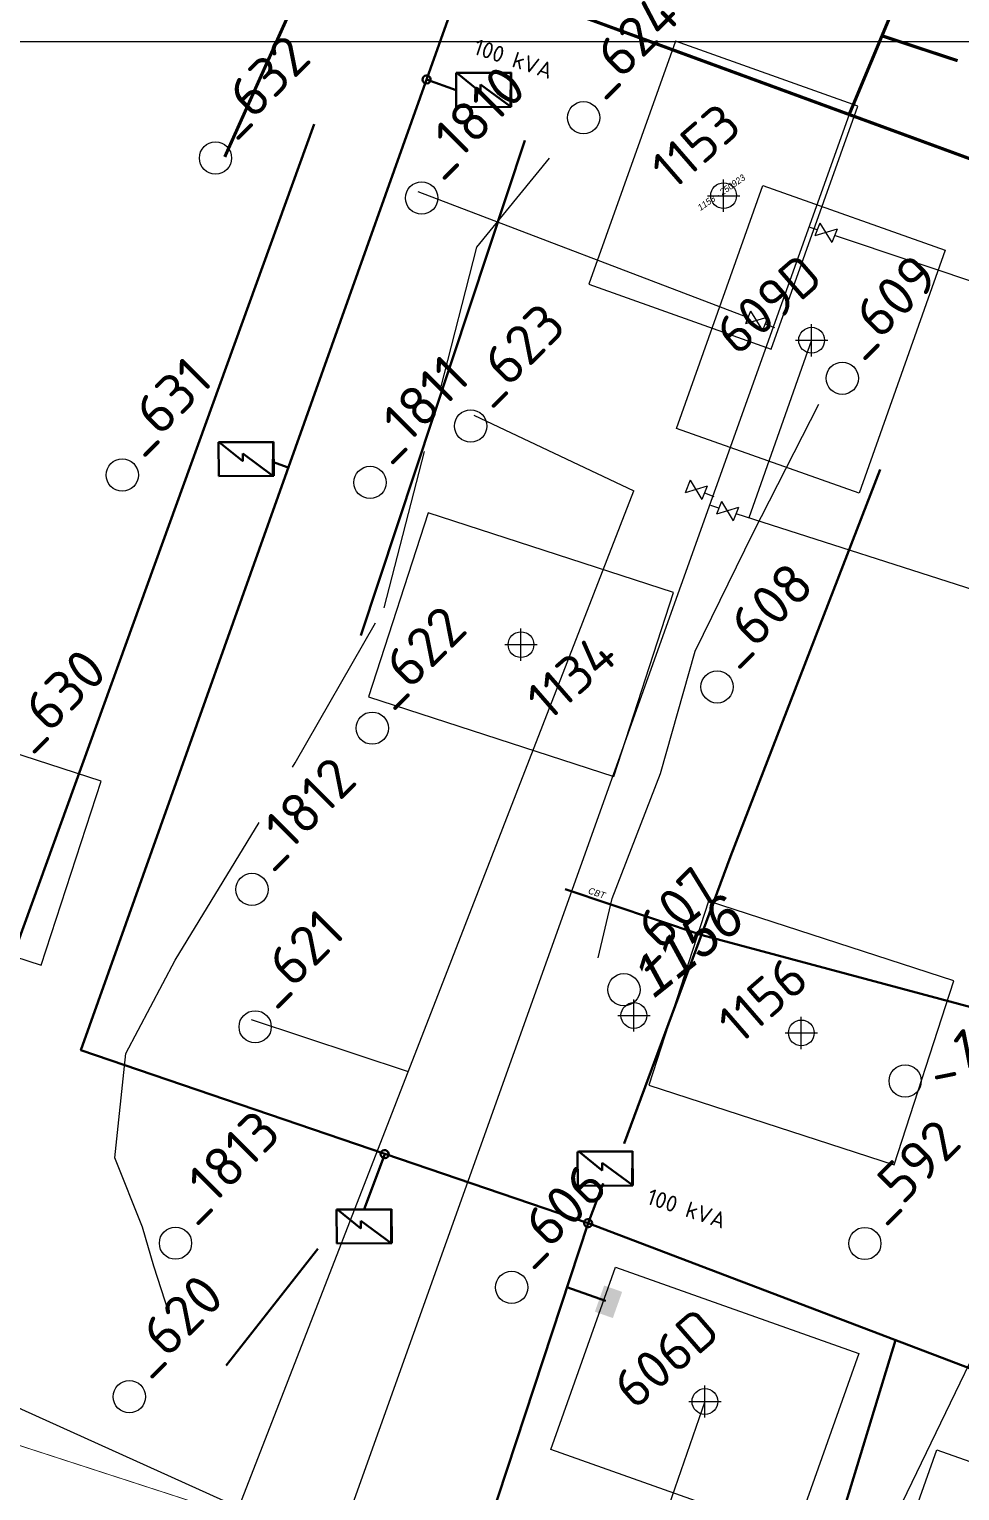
# Model space of a CAD drawing. Header units: millimetres. Extents: x 519 to 9564855, y -810 to 5021775.
# Drawn here: x 9530135.6 to 9530424, y 5000550.6 to 5001003.8 of the extents above; entities that cross this region are included whole.
import ezdxf
from ezdxf.enums import TextEntityAlignment as Align

# ---------------------------------------------------------------- set-up
doc = ezdxf.new("R2010")
doc.units = ezdxf.units.MM
doc.header["$LTSCALE"] = 2
doc.header["$MEASUREMENT"] = 0
doc.header["$PDMODE"] = 2
doc.header["$PDSIZE"] = 5
doc.linetypes.add('92051501$0$GROUND2', pattern=[35, 25, -10])
for name, color, linetype in [('92051501$0$PPLINE_STEAM', 5, 'STM_LINE'), ('GRID_PULKOVO', 7, 'Continuous'), ('OilColl&Flowlines', 3, 'Continuous'), ('OLD WELLS(dr.bfr2000)', 24, 'Continuous'), ('ROAD_FIELD', 255, '92051501$0$GROUND2'), ('Скважины - Конфликты наземки', 92, 'Continuous'), ('Скважины на 2014 год', 70, 'Continuous')]:
    doc.layers.add(name, color=color, linetype=linetype)
for name, color, linetype, lineweight in [('AM_0', 7, 'Continuous', 40), ('PWLINE', 6, 'Continuous', 20), ('Нефтепровод Fiberclass', 14, 'g5_122_n', 30), ('Скважины на 2022 год', 60, 'Continuous', 13), ('Скважины на 2024 год-125', 10, 'Continuous', 40), ('Электро', 1, 'Continuous', 30), ('Электроснаб', 1, 'Continuous', 18), ('Электроснабжене', 1, 'Continuous', 18)]:
    doc.layers.add(name, color=color, linetype=linetype, lineweight=lineweight)
doc.styles.add('92051501$0$STANDARD', font='simplex.shx')
doc.styles.add('Elect', font='isocpeur.ttf')
doc.styles.add('GeoApp', font='', dxfattribs={"height": 1})
doc.styles.add('Line_GUGK', font='')
doc.styles.get("Standard").update_dxf_attribs({"font": 'isocpeur.ttf', "width": 0.5})
doc.styles.get('GeoApp').set_extended_font_data('D431', italic=True)
doc.styles.get('Line_GUGK').set_extended_font_data('Bm431', italic=True)
doc.linetypes.add('g5_122_n', pattern='A,1,-1,1.5,-0.3,["Н",GeoApp,S=1,R=0,X=0,Y=-0.5],-1.5,1.5,-1,4,-1,4,-1,3', length=20.8)
doc.linetypes.add('STM_LINE', pattern='A,0.5,-0.2,["S",92051501$0$STANDARD,S=0.1,R=0,X=-0.1,Y=-0.05],-0.05', length=0.75)

msp = doc.modelspace()

# ---------------------------------------------------------------- hatches: boundary and pattern name
at = {"layer": 'Электро'}
msp.add_hatch(color=256, dxfattribs=at).paths.add_polyline_path([(9530310.9072, 5000606.16033), (9530316.47805, 5000604.18265), (9530319.36123, 5000612.30418), (9530313.79038, 5000614.28185)])
at = {"layer": 'Электроснаб', "linetype": 'ByBlock', "lineweight": 0}
msp.add_hatch(color=1, dxfattribs=at).paths.add_polyline_path([(9530310.9072, 5000606.16033), (9530316.47805, 5000604.18265), (9530319.36123, 5000612.30418), (9530313.79038, 5000614.28185)])
at = {"layer": 'Электроснабжене', "linetype": 'ByBlock', "lineweight": 0}
msp.add_hatch(color=1, dxfattribs=at).paths.add_polyline_path([(9530310.9072, 5000606.16033), (9530316.47805, 5000604.18265), (9530319.36123, 5000612.30418), (9530313.79038, 5000614.28185)])

# ---------------------------------------------------------------- linework, layer by layer
at = {"color": 6, "linetype": 'STM_LINE', "lineweight": 0, "ltscale": 15}
msp.add_line((9530389.73656, 5000977.3937, -1.6754), (9530229.74744, 5000529.63746), dxfattribs=at)
at = {"color": 6, "lineweight": 0}
for p, q in [((9530256.009, 5000953.509), (9530358.4177, 5000914.45875)), ((9530379.84725, 5000941.66617), (9530377.68366, 5000942.38979)), ((9530491.472, 5000904.333), (9530385.19135, 5000939.87883)), ((9530344.90365, 5000860.07119), (9530347.79766, 5000858.96765)), ((9530349.30084, 5000855.34321), (9530346.80144, 5000856.14825)), ((9530463.403, 5000818.592), (9530354.66836, 5000853.61439)), ((9530224.8313, 5000534.4773), (9530110.63041, 5000585.97336))]:
    msp.add_line(p, q, dxfattribs=at)
at = {"color": 5, "lineweight": 0}
msp.add_line((9530363.67482, 5000912.45412), (9530366.56884, 5000911.35058), dxfattribs=at)
at = {"color": 5, "lineweight": 0, "ltscale": 5}
msp.add_line((9530378.1, 5000907.4), (9530358.58454, 5000852.35303), dxfattribs=at)
at = {"color": 3, "lineweight": 0, "ltscale": 5}
msp.add_line((9530345.02, 5000578.3), (9530315.37469, 5000493.18078), dxfattribs=at)
at = {"color": 6, "linetype": 'ByBlock', "lineweight": 0, "ltscale": 5, "const_width": 1}
for points, elevation in [([(9530492.835, 5001177.8349), (9530469.8131, 5001184.6807), (9530437.05, 5001090.8786), (9530389.73656, 5000977.3937)], -1.6754), ([(9530423.336, 5000994.0834), (9530399.91278, 5001001.80213)], -0.6116)]:
    msp.add_lwpolyline(points, dxfattribs=dict(at, elevation=elevation))
msp.add_lwpolyline([(9530211.4688, 5001062.5142), (9530204.48, 5001045.33), (9531005.1512, 5000751.7121), (9531170.4258, 5000704.4931), (9531547.2339, 5000571.2741), (9531573.2724, 5000563.4791), (9531746.2514, 5000501.3054), (9532131.7479, 5000365.3913)], dxfattribs=at)
at = {"color": 6, "linetype": 'ByBlock', "lineweight": 0, "const_width": 1, "elevation": -0.1603}
msp.add_lwpolyline([(9530196.1702, 5000964.2527), (9530228.58713, 5001036.48956)], dxfattribs=at)
at = {"color": 3, "lineweight": 0, "ltscale": 2, "const_width": 0.25, "flags": 128}
msp.add_lwpolyline([(9530015.9874, 5000371.55355), (9530083.87306, 5000580.48414), (9530222.83412, 5000535.33296)], dxfattribs=at)
at = {"layer": '92051501$0$PPLINE_STEAM', "color": 6, "linetype": 'STM_LINE', "lineweight": 0, "ltscale": 15}
for p, q in [((9530134.56294, 5000375.87004), (9530266.52347, 5000715.41053)), ((9530204.325, 5000696.72), (9530253.02519, 5000680.67884))]:
    msp.add_line(p, q, dxfattribs=at)
at = {"layer": 'AM_0', "color": 6, "linetype": 'STM_LINE', "lineweight": 0, "ltscale": 15}
for p in [(9530273.335, 5000884.143), (9530266.52347, 5000715.41053)]:
    msp.add_line(p, (9530322.97226, 5000860.65586), dxfattribs=at)
at = {"layer": 'GRID_PULKOVO', "lineweight": 0}
msp.add_line((9519000, 5001000), (9533000, 5001000), dxfattribs=at)
at = {"layer": 'OilColl&Flowlines', "lineweight": 0}
msp.add_lwpolyline([(9530155.46558, 4999986.30898), (9530203.237, 5000126.855), (9530467.437, 5000673.755), (9530528.837, 5000780.855), (9530529.737, 5000782.255), (9530535.937, 5000778.655), (9530619.037, 5000728.955)], dxfattribs=at)
at = {"layer": 'OLD WELLS(dr.bfr2000)', "lineweight": 0}
for centre in [(9530307.4, 5000976.4), (9530193.3, 5000963.9), (9530257.2, 5000951.5), (9530387.6, 5000895.6), (9530272.4, 5000880.8), (9530164.4, 5000865.6), (9530241.2, 5000863.3), (9530348.8, 5000799.9), (9530241.9, 5000787.1), (9530204.6, 5000737.1), (9530319.9, 5000706), (9530205.6, 5000694.5), (9530407.1, 5000677.7), (9530180.9, 5000627.4), (9530394.6, 5000627.3), (9530285.1, 5000613.7), (9530166.6, 5000579.8)]:
    msp.add_circle(centre, 5, dxfattribs=at)
at = {"layer": 'PWLINE', "color": 6, "lineweight": 0}
for p, q in [((9530380.65498, 5000943.68412), (9530379.08189, 5000939.75407)), ((9530380.66559, 5000943.71062), (9530379.0925, 5000939.78057)), ((9530380.65498, 5000943.68412), (9530384.32032, 5000937.70272)), ((9530385.97432, 5000941.83492), (9530379.08189, 5000939.75407)), ((9530385.97432, 5000941.83492), (9530384.32032, 5000937.70272)), ((9530359.19364, 5000916.39728), (9530357.62055, 5000912.46723)), ((9530359.19364, 5000916.39728), (9530362.85897, 5000910.41588)), ((9530364.51297, 5000914.54808), (9530357.62055, 5000912.46723)), ((9530364.51297, 5000914.54808), (9530362.85897, 5000910.41588)), ((9530340.42246, 5000864.01435), (9530338.84938, 5000860.0843)), ((9530345.7418, 5000862.16515), (9530338.84938, 5000860.0843)), ((9530340.42246, 5000864.01435), (9530344.0878, 5000858.03295)), ((9530345.7418, 5000862.16515), (9530344.0878, 5000858.03295)), ((9530350.1306, 5000857.41619), (9530348.55751, 5000853.48613)), ((9530350.1306, 5000857.41619), (9530353.79593, 5000851.43479)), ((9530355.44993, 5000855.56699), (9530348.55751, 5000853.48613)), ((9530355.44993, 5000855.56699), (9530353.79593, 5000851.43479))]:
    msp.add_line(p, q, dxfattribs=at)
at = {"layer": 'ROAD_FIELD', "color": 9, "lineweight": 0}
for points in [[(9530178.79824, 5000605.88203), (9530174.137, 5000620.255), (9530170.637, 5000632.355), (9530162.10519, 5000653.8864), (9530165.537, 5000686.255), (9530180.837, 5000715.155), (9530218.037, 5000776.355), (9530245.637, 5000824.455), (9530274.32312, 5000936.23156), (9530296.80761, 5000963.80857)], [(9530311.937, 5000715.855), (9530316.237, 5000734.255), (9530331.237, 5000773.055), (9530342.037, 5000810.955), (9530359.937, 5000847.655), (9530380.337, 5000887.555)]]:
    msp.add_lwpolyline(points, dxfattribs=at)
at = {"layer": 'Нефтепровод Fiberclass'}
msp.add_lwpolyline([(9530538.38402, 5000667.11164), (9530538.38402, 5000667.11164), (9530501.413, 5000678.085), (9530451.061, 5000694.234), (9530344.177, 5000722.92), (9530301.724, 5000737.155)], dxfattribs=at)
at = {"layer": 'Скважины - Конфликты наземки', "linetype": 'ByBlock', "lineweight": 0}
msp.add_circle((9530323, 5000698), 4, dxfattribs=at)
at = {"layer": 'Скважины - Конфликты наземки', "linetype": 'ByBlock', "lineweight": 0, "ltscale": 80}
msp.add_point((9530323, 5000698), dxfattribs=at)
at = {"layer": 'Скважины на 2014 год', "color": 0, "linetype": 'ByBlock', "lineweight": 0}
for points in [[(9530392.80595, 5000859.94161), (9530336.2528, 5000879.98508), (9530362.97743, 5000955.38929), (9530419.53058, 5000935.34582)], [(9530419.53058, 5000935.34582), (9530392.80595, 5000859.94161)], [(9530297.30003, 5000563.38441), (9530317.3435, 5000619.93756), (9530392.74771, 5000593.21293), (9530372.70423, 5000536.65978), (9530297.30003, 5000563.38441)], [(9530396.88003, 5000506.78441), (9530416.9235, 5000563.33756), (9530492.32771, 5000536.61293), (9530472.28423, 5000480.05978), (9530396.88003, 5000506.78441)]]:
    msp.add_lwpolyline(points, dxfattribs=at)
for centre in [(9530378.1, 5000907.4), (9530345.02, 5000578.3)]:
    msp.add_circle(centre, 4, dxfattribs=at)
for p in [(9530378.1, 5000907.4), (9530345.02, 5000578.3)]:
    msp.add_point(p, dxfattribs=at)
at = {"layer": 'Скважины на 2022 год', "color": 0, "lineweight": 0}
msp.add_lwpolyline([(9530240.68723, 5000796.82898), (9530316.77175, 5000772.10762), (9530335.31277, 5000829.17102), (9530259.22825, 5000853.89238)], close=True, dxfattribs=at)
msp.add_circle((9530288, 5000813), 4, dxfattribs=at)
msp.add_point((9530288, 5000813), dxfattribs=at)
at = {"layer": 'Скважины на 2024 год-125', "color": 0, "lineweight": 0}
msp.add_lwpolyline([(9530335.86445, 5001000.11839), (9530309.06199, 5000924.74182), (9530365.59443, 5000904.63997), (9530392.39688, 5000980.01655)], close=True, dxfattribs=at)
at = {"layer": 'Скважины на 2024 год-125', "color": 0, "linetype": 'ByBlock', "lineweight": 0}
for points in [[(9530063.18723, 5000738.32898), (9530139.27175, 5000713.60762), (9530157.81277, 5000770.67102), (9530081.72825, 5000795.39238)], [(9530327.58723, 5000676.42898), (9530403.67175, 5000651.70762), (9530422.21277, 5000708.77102), (9530346.12825, 5000733.49238)]]:
    msp.add_lwpolyline(points, close=True, dxfattribs=at)
at = {"layer": 'Скважины на 2024 год-125', "color": 0, "lineweight": 0, "ltscale": 50}
msp.add_circle((9530350.82, 5000952.23), 4, dxfattribs=at)
at = {"layer": 'Скважины на 2024 год-125', "color": 0, "linetype": 'ByBlock', "lineweight": 0}
msp.add_circle((9530374.9, 5000692.6), 4, dxfattribs=at)
for p in [(9530350.8, 5000952.2), (9530374.9, 5000692.6)]:
    msp.add_point(p, dxfattribs=at)
at = {"layer": 'Электро'}
for p, q in [((9530151.52303, 5000687.29322, 0), (9530281.79672, 5001052.99697, 0)), ((9530267.91905, 5000984.99201, 0), (9530258.73671, 5000988.26301, 0)), ((9530267.8867, 5000990.27819, 0), (9530284.93513, 5000990.38252, 0)), ((9530267.95141, 5000979.70584, 0), (9530267.8867, 5000990.27819, 0)), ((9530284.83788, 5000990.28408, 0), (9530268.24228, 5000990.18251, 0)), ((9530268.24228, 5000990.18251, 0), (9530275.45406, 5000984.35528, 0)), ((9530284.76419, 5000979.84161, 0), (9530284.83788, 5000990.28408, 0)), ((9530284.93513, 5000990.38252, 0), (9530284.99984, 5000979.81017, 0)), ((9530275.45406, 5000984.35528, 0), (9530275.43952, 5000986.73051, 0)), ((9530275.43952, 5000986.73051, 0), (9530284.76419, 5000979.84161, 0)), ((9530284.99984, 5000979.81017, 0), (9530267.95141, 5000979.70584, 0)), ((9530113.81296, 5000670.47244, 0), (9530223.92793, 5000974.37913, 0)), ((9530289.20536, 5000969.38073), (9530238.38913, 5000815.80255)), ((9530194.23413, 5000875.83071, 0), (9530211.28256, 5000875.93505, 0)), ((9530194.29883, 5000865.25836, 0), (9530194.23413, 5000875.83071, 0)), ((9530211.18531, 5000875.8366, 0), (9530194.58971, 5000875.73504, 0)), ((9530194.58971, 5000875.73504, 0), (9530201.80149, 5000869.9078, 0)), ((9530211.11162, 5000865.39414, 0), (9530211.18531, 5000875.8366, 0)), ((9530211.28256, 5000875.93505, 0), (9530211.34726, 5000865.3627, 0)), ((9530201.80149, 5000869.9078, 0), (9530201.78695, 5000872.28303, 0)), ((9530201.78695, 5000872.28303, 0), (9530211.11162, 5000865.39414, 0)), ((9530211.34726, 5000865.3627, 0), (9530194.29883, 5000865.25836, 0)), ((9530210.93212, 5000869.70983), (9530215.83923, 5000867.90526)), ((9530352.94762, 5000747.28082, 0), (9530399.3468, 5000867.27036, 0)), ((9530319.99092, 5000658.35009, 0), (9530352.94762, 5000747.28082, 0)), ((9530308.77954, 5000633.61302, 0), (9530151.52303, 5000687.29322, 0)), ((9530245.74348, 5000655.01141, 0), (9530239.36093, 5000637.93557)), ((9530305.54005, 5000655.7808, 0), (9530322.58848, 5000655.88514, 0)), ((9530305.60475, 5000645.20845, 0), (9530305.54005, 5000655.7808, 0)), ((9530322.54165, 5000655.89307, 0), (9530305.94605, 5000655.7915, 0)), ((9530305.94605, 5000655.7915, 0), (9530313.15783, 5000649.96427, 0)), ((9530313.15783, 5000649.96427, 0), (9530313.14329, 5000652.3395, 0)), ((9530313.14329, 5000652.3395, 0), (9530322.46796, 5000645.45061, 0)), ((9530322.46796, 5000645.45061, 0), (9530322.54165, 5000655.89307, 0)), ((9530322.58848, 5000655.88514, 0), (9530322.65318, 5000645.31279, 0)), ((9530322.65318, 5000645.31279, 0), (9530305.60475, 5000645.20845, 0)), ((9530313.46492, 5000645.88136, -0.00006), (9530308.77954, 5000633.61302, -0.00006)), ((9530230.83671, 5000637.8834), (9530247.88514, 5000637.98774)), ((9530230.90142, 5000627.31105), (9530230.83671, 5000637.8834)), ((9530247.78789, 5000637.88929), (9530231.19229, 5000637.78772)), ((9530231.19229, 5000637.78772), (9530238.40407, 5000631.96049)), ((9530238.40407, 5000631.96049), (9530238.38954, 5000634.33572)), ((9530238.38954, 5000634.33572), (9530247.7142, 5000627.44682)), ((9530247.7142, 5000627.44682), (9530247.78789, 5000637.88929)), ((9530247.88514, 5000637.98774), (9530247.94985, 5000627.41538)), ((9530308.77954, 5000633.61302, -0.00006), (9530264.01383, 5000497.68589)), ((9530440.35493, 5000583.489, 0), (9530308.77954, 5000633.61302, 0)), ((9530225.04052, 5000625.65963), (9530196.61873, 5000589.51947)), ((9530247.94985, 5000627.41538), (9530230.90142, 5000627.31105)), ((9530302.22649, 5000613.71524, -0.00005), (9530314.15033, 5000609.48921)), ((9530404.13248, 5000597.28805, 0), (9530372.25713, 5000493.10525))]:
    msp.add_line(p, q, dxfattribs=at)
at = {"layer": 'Электро', "ltscale": 25}
for centre, start, end in [((9530258.73671, 5000988.26301, 0), 162, 342), ((9530258.73671, 5000988.26301, 0), 342, 162), ((9530245.74348, 5000655.01141, 0), 162, 342), ((9530245.74348, 5000655.01141, 0), 342, 162), ((9530308.77954, 5000633.61302, 0), 342, 162), ((9530308.77954, 5000633.61302, 0), 162, 342)]:
    msp.add_arc(centre, 1.25, start, end, dxfattribs=at)
at = {"layer": 'Электроснаб', "color": 1, "linetype": 'ByBlock', "lineweight": 0}
for p, q in [((9530151.52303, 5000687.29322, 0), (9530281.79672, 5001052.99697, 0)), ((9530267.91905, 5000984.99201, 0), (9530258.73671, 5000988.26301, 0)), ((9530267.8867, 5000990.27819, 0), (9530284.93513, 5000990.38252, 0)), ((9530267.95141, 5000979.70584, 0), (9530267.8867, 5000990.27819, 0)), ((9530284.83788, 5000990.28408, 0), (9530268.24228, 5000990.18251, 0)), ((9530268.24228, 5000990.18251, 0), (9530275.45406, 5000984.35528, 0)), ((9530284.76419, 5000979.84161, 0), (9530284.83788, 5000990.28408, 0)), ((9530284.93513, 5000990.38252, 0), (9530284.99984, 5000979.81017, 0)), ((9530275.45406, 5000984.35528, 0), (9530275.43952, 5000986.73051, 0)), ((9530275.43952, 5000986.73051, 0), (9530284.76419, 5000979.84161, 0)), ((9530284.99984, 5000979.81017, 0), (9530267.95141, 5000979.70584, 0)), ((9530113.81296, 5000670.47244, 0), (9530223.92793, 5000974.37913, 0)), ((9530289.20536, 5000969.38073), (9530238.38913, 5000815.80255)), ((9530194.23413, 5000875.83071, 0), (9530211.28256, 5000875.93505, 0)), ((9530194.29883, 5000865.25836, 0), (9530194.23413, 5000875.83071, 0)), ((9530211.18531, 5000875.8366, 0), (9530194.58971, 5000875.73504, 0)), ((9530194.58971, 5000875.73504, 0), (9530201.80149, 5000869.9078, 0)), ((9530211.11162, 5000865.39414, 0), (9530211.18531, 5000875.8366, 0)), ((9530211.28256, 5000875.93505, 0), (9530211.34726, 5000865.3627, 0)), ((9530201.80149, 5000869.9078, 0), (9530201.78695, 5000872.28303, 0)), ((9530201.78695, 5000872.28303, 0), (9530211.11162, 5000865.39414, 0)), ((9530211.34726, 5000865.3627, 0), (9530194.29883, 5000865.25836, 0)), ((9530210.93212, 5000869.70983), (9530215.83923, 5000867.90526)), ((9530352.94762, 5000747.28082, 0), (9530399.3468, 5000867.27036, 0)), ((9530319.99092, 5000658.35009, 0), (9530352.94762, 5000747.28082, 0)), ((9530308.77954, 5000633.61302, 0), (9530151.52303, 5000687.29322, 0)), ((9530245.74348, 5000655.01141, 0), (9530239.36093, 5000637.93557)), ((9530305.54005, 5000655.7808, 0), (9530322.58848, 5000655.88514, 0)), ((9530305.60475, 5000645.20845, 0), (9530305.54005, 5000655.7808, 0)), ((9530322.54165, 5000655.89307, 0), (9530305.94605, 5000655.7915, 0)), ((9530305.94605, 5000655.7915, 0), (9530313.15783, 5000649.96427, 0)), ((9530313.15783, 5000649.96427, 0), (9530313.14329, 5000652.3395, 0)), ((9530313.14329, 5000652.3395, 0), (9530322.46796, 5000645.45061, 0)), ((9530322.46796, 5000645.45061, 0), (9530322.54165, 5000655.89307, 0)), ((9530322.58848, 5000655.88514, 0), (9530322.65318, 5000645.31279, 0)), ((9530322.65318, 5000645.31279, 0), (9530305.60475, 5000645.20845, 0)), ((9530313.46492, 5000645.88136, -0.00006), (9530308.77954, 5000633.61302, -0.00006)), ((9530230.83671, 5000637.8834), (9530247.88514, 5000637.98774)), ((9530230.90142, 5000627.31105), (9530230.83671, 5000637.8834)), ((9530247.78789, 5000637.88929), (9530231.19229, 5000637.78772)), ((9530231.19229, 5000637.78772), (9530238.40407, 5000631.96049)), ((9530238.40407, 5000631.96049), (9530238.38954, 5000634.33572)), ((9530238.38954, 5000634.33572), (9530247.7142, 5000627.44682)), ((9530247.7142, 5000627.44682), (9530247.78789, 5000637.88929)), ((9530247.88514, 5000637.98774), (9530247.94985, 5000627.41538)), ((9530308.77954, 5000633.61302, -0.00006), (9530264.01383, 5000497.68589)), ((9530440.35493, 5000583.489, 0), (9530308.77954, 5000633.61302, 0)), ((9530225.04052, 5000625.65963), (9530196.61873, 5000589.51947)), ((9530247.94985, 5000627.41538), (9530230.90142, 5000627.31105)), ((9530302.22649, 5000613.71524, -0.00005), (9530314.15033, 5000609.48921)), ((9530404.13248, 5000597.28805, 0), (9530372.25713, 5000493.10525))]:
    msp.add_line(p, q, dxfattribs=at)
at = {"layer": 'Электроснаб', "color": 1, "linetype": 'ByBlock', "lineweight": 0, "ltscale": 25}
for centre, start, end in [((9530258.73671, 5000988.26301, 0), 162, 342), ((9530258.73671, 5000988.26301, 0), 342, 162), ((9530245.74348, 5000655.01141, 0), 162, 342), ((9530245.74348, 5000655.01141, 0), 342, 162), ((9530308.77954, 5000633.61302, 0), 342, 162), ((9530308.77954, 5000633.61302, 0), 162, 342)]:
    msp.add_arc(centre, 1.25, start, end, dxfattribs=at)
at = {"layer": 'Электроснабжене', "color": 1, "linetype": 'ByBlock', "lineweight": 0}
for p, q in [((9530151.52303, 5000687.29322, 0), (9530281.79672, 5001052.99697, 0)), ((9530267.91905, 5000984.99201, 0), (9530258.73671, 5000988.26301, 0)), ((9530267.8867, 5000990.27819, 0), (9530284.93513, 5000990.38252, 0)), ((9530267.95141, 5000979.70584, 0), (9530267.8867, 5000990.27819, 0)), ((9530284.83788, 5000990.28408, 0), (9530268.24228, 5000990.18251, 0)), ((9530268.24228, 5000990.18251, 0), (9530275.45406, 5000984.35528, 0)), ((9530284.76419, 5000979.84161, 0), (9530284.83788, 5000990.28408, 0)), ((9530284.93513, 5000990.38252, 0), (9530284.99984, 5000979.81017, 0)), ((9530275.45406, 5000984.35528, 0), (9530275.43952, 5000986.73051, 0)), ((9530275.43952, 5000986.73051, 0), (9530284.76419, 5000979.84161, 0)), ((9530284.99984, 5000979.81017, 0), (9530267.95141, 5000979.70584, 0)), ((9530113.81296, 5000670.47244, 0), (9530223.92793, 5000974.37913, 0)), ((9530289.20536, 5000969.38073), (9530238.38913, 5000815.80255)), ((9530194.23413, 5000875.83071, 0), (9530211.28256, 5000875.93505, 0)), ((9530194.29883, 5000865.25836, 0), (9530194.23413, 5000875.83071, 0)), ((9530211.18531, 5000875.8366, 0), (9530194.58971, 5000875.73504, 0)), ((9530194.58971, 5000875.73504, 0), (9530201.80149, 5000869.9078, 0)), ((9530211.11162, 5000865.39414, 0), (9530211.18531, 5000875.8366, 0)), ((9530211.28256, 5000875.93505, 0), (9530211.34726, 5000865.3627, 0)), ((9530201.80149, 5000869.9078, 0), (9530201.78695, 5000872.28303, 0)), ((9530201.78695, 5000872.28303, 0), (9530211.11162, 5000865.39414, 0)), ((9530211.34726, 5000865.3627, 0), (9530194.29883, 5000865.25836, 0)), ((9530210.93212, 5000869.70983), (9530215.83923, 5000867.90526)), ((9530352.94762, 5000747.28082, 0), (9530399.3468, 5000867.27036, 0)), ((9530319.99092, 5000658.35009, 0), (9530352.94762, 5000747.28082, 0)), ((9530308.77954, 5000633.61302, 0), (9530151.52303, 5000687.29322, 0)), ((9530245.74348, 5000655.01141, 0), (9530239.36093, 5000637.93557)), ((9530305.54005, 5000655.7808, 0), (9530322.58848, 5000655.88514, 0)), ((9530305.60475, 5000645.20845, 0), (9530305.54005, 5000655.7808, 0)), ((9530322.54165, 5000655.89307, 0), (9530305.94605, 5000655.7915, 0)), ((9530305.94605, 5000655.7915, 0), (9530313.15783, 5000649.96427, 0)), ((9530313.15783, 5000649.96427, 0), (9530313.14329, 5000652.3395, 0)), ((9530313.14329, 5000652.3395, 0), (9530322.46796, 5000645.45061, 0)), ((9530322.46796, 5000645.45061, 0), (9530322.54165, 5000655.89307, 0)), ((9530322.58848, 5000655.88514, 0), (9530322.65318, 5000645.31279, 0)), ((9530322.65318, 5000645.31279, 0), (9530305.60475, 5000645.20845, 0)), ((9530313.46492, 5000645.88136, -0.00006), (9530308.77954, 5000633.61302, -0.00006)), ((9530230.83671, 5000637.8834), (9530247.88514, 5000637.98774)), ((9530230.90142, 5000627.31105), (9530230.83671, 5000637.8834)), ((9530247.78789, 5000637.88929), (9530231.19229, 5000637.78772)), ((9530231.19229, 5000637.78772), (9530238.40407, 5000631.96049)), ((9530238.40407, 5000631.96049), (9530238.38954, 5000634.33572)), ((9530238.38954, 5000634.33572), (9530247.7142, 5000627.44682)), ((9530247.7142, 5000627.44682), (9530247.78789, 5000637.88929)), ((9530247.88514, 5000637.98774), (9530247.94985, 5000627.41538)), ((9530308.77954, 5000633.61302, -0.00006), (9530264.01383, 5000497.68589)), ((9530440.35493, 5000583.489, 0), (9530308.77954, 5000633.61302, 0)), ((9530225.04052, 5000625.65963), (9530196.61873, 5000589.51947)), ((9530247.94985, 5000627.41538), (9530230.90142, 5000627.31105)), ((9530302.22649, 5000613.71524, -0.00005), (9530314.15033, 5000609.48921)), ((9530404.13248, 5000597.28805, 0), (9530372.25713, 5000493.10525))]:
    msp.add_line(p, q, dxfattribs=at)
at = {"layer": 'Электроснабжене', "color": 1, "linetype": 'ByBlock', "lineweight": 0, "ltscale": 25}
for centre, start, end in [((9530258.73671, 5000988.26301, 0), 162, 342), ((9530258.73671, 5000988.26301, 0), 342, 162), ((9530245.74348, 5000655.01141, 0), 162, 342), ((9530245.74348, 5000655.01141, 0), 342, 162), ((9530308.77954, 5000633.61302, 0), 342, 162), ((9530308.77954, 5000633.61302, 0), 162, 342)]:
    msp.add_arc(centre, 1.25, start, end, dxfattribs=at)

# ---------------------------------------------------------------- texts
at = {"layer": 'OLD WELLS(dr.bfr2000)', "lineweight": 0, "style": 'Elect'}
for s, rotation, p in [(' _624', 44.9999999, (9530307.4, 5000976.4)), (' _632', 44.9999999, (9530193.3, 5000963.9)), (' _1810', 44.9999999, (9530257.2, 5000951.5)), (' _609', 44.9999999, (9530387.6, 5000895.6)), (' _623', 44.9999999, (9530272.4, 5000880.8)), (' _631', 44.9999999, (9530164.4, 5000865.6)), (' _1811', 44.9999999, (9530241.2, 5000863.3)), (' _608', 44.9999999, (9530348.8, 5000799.9)), (' _622', 44.9999999, (9530241.9, 5000787.1)), (' _630', 44.9999999, (9530130.1, 5000773.6)), (' _1812', 44.9999999, (9530204.6, 5000737.1)), (' _607', 44.9999999, (9530319.9, 5000706)), (' _621', 44.9999999, (9530205.6, 5000694.5)), (' _1722', 11.340916, (9530407.52801, 5000677.51739)), (' _1813', 44.9999999, (9530180.9, 5000627.4)), (' _592', 44.9999999, (9530394.6, 5000627.3)), (' _606', 44.9999999, (9530285.1, 5000613.7)), (' _620', 44.9999999, (9530166.6, 5000579.8))]:
    msp.add_text(s, height=12.5, rotation=rotation, dxfattribs=at).set_placement(p)
at = {"layer": 'Нефтепровод Fiberclass', "linetype": 'ByBlock', "lineweight": 0, "style": 'GeoApp'}
msp.add_text('СВТ', height=2, rotation=341.4630799, dxfattribs=at).set_placement((9530311.5144, 5000735.9816), align=Align.MIDDLE_CENTER)
at = {"layer": 'Скважины - Конфликты наземки', "lineweight": 35, "style": 'GeoApp'}
msp.add_text('1156', height=12.5, rotation=38.8332141, dxfattribs=at).set_placement((9530329.27117, 5000703.20079))
at = {"layer": 'Скважины на 2014 год', "color": 0, "linetype": 'ByBlock', "lineweight": 0, "style": 'Elect'}
for s, p in [('609D', (9530354.97882, 5000902.14697)), ('606D', (9530323.252, 5000575.38365))]:
    msp.add_text(s, height=12, rotation=41, dxfattribs=at).set_placement(p)
at = {"layer": 'Скважины на 2022 год', "color": 0, "lineweight": 0}
msp.add_text('1134', height=12, rotation=41, dxfattribs=at).set_placement((9530298.84192, 5000786.1886), align=Align.BOTTOM_LEFT)
at = {"layer": 'Скважины на 2024 год-125', "color": 0, "lineweight": 0, "style": 'Elect'}
msp.add_text('1153  ', height=12, rotation=41, dxfattribs=at).set_placement((9530335.12063, 5000953.54589))
at = {"layer": 'Скважины на 2024 год-125', "color": 1, "lineweight": 15, "style": 'Line_GUGK'}
msp.add_text('1153 - 250923', height=2, rotation=35, dxfattribs=at).set_placement((9530350.7, 5000952.4), align=Align.CENTER)
at = {"layer": 'Скважины на 2024 год-125', "color": 0, "linetype": 'ByBlock', "lineweight": 0}
msp.add_text('1156', height=12, rotation=41, dxfattribs=at).set_placement((9530358.12896, 5000685.91099), align=Align.BOTTOM_LEFT)
at = {"layer": 'Электро'}
for p in [(9530272.93739, 5000996.25108, -0.00006), (9530326.6364, 5000639.71985, -0.00006)]:
    msp.add_text('100 kVA', height=5, rotation=341.691556, dxfattribs=at).set_placement(p)
at = {"layer": 'Электроснаб', "color": 1, "linetype": 'ByBlock', "lineweight": 0}
for p in [(9530272.93739, 5000996.25108, -0.00006), (9530326.6364, 5000639.71985, -0.00006)]:
    msp.add_text('100 kVA', height=5, rotation=341.691556, dxfattribs=at).set_placement(p)
at = {"layer": 'Электроснабжене', "color": 1, "linetype": 'ByBlock', "lineweight": 0}
for p in [(9530272.93739, 5000996.25108, -0.00006), (9530326.6364, 5000639.71985, -0.00006)]:
    msp.add_text('100 kVA', height=5, rotation=341.691556, dxfattribs=at).set_placement(p)

doc.saveas('drawing.dxf')
